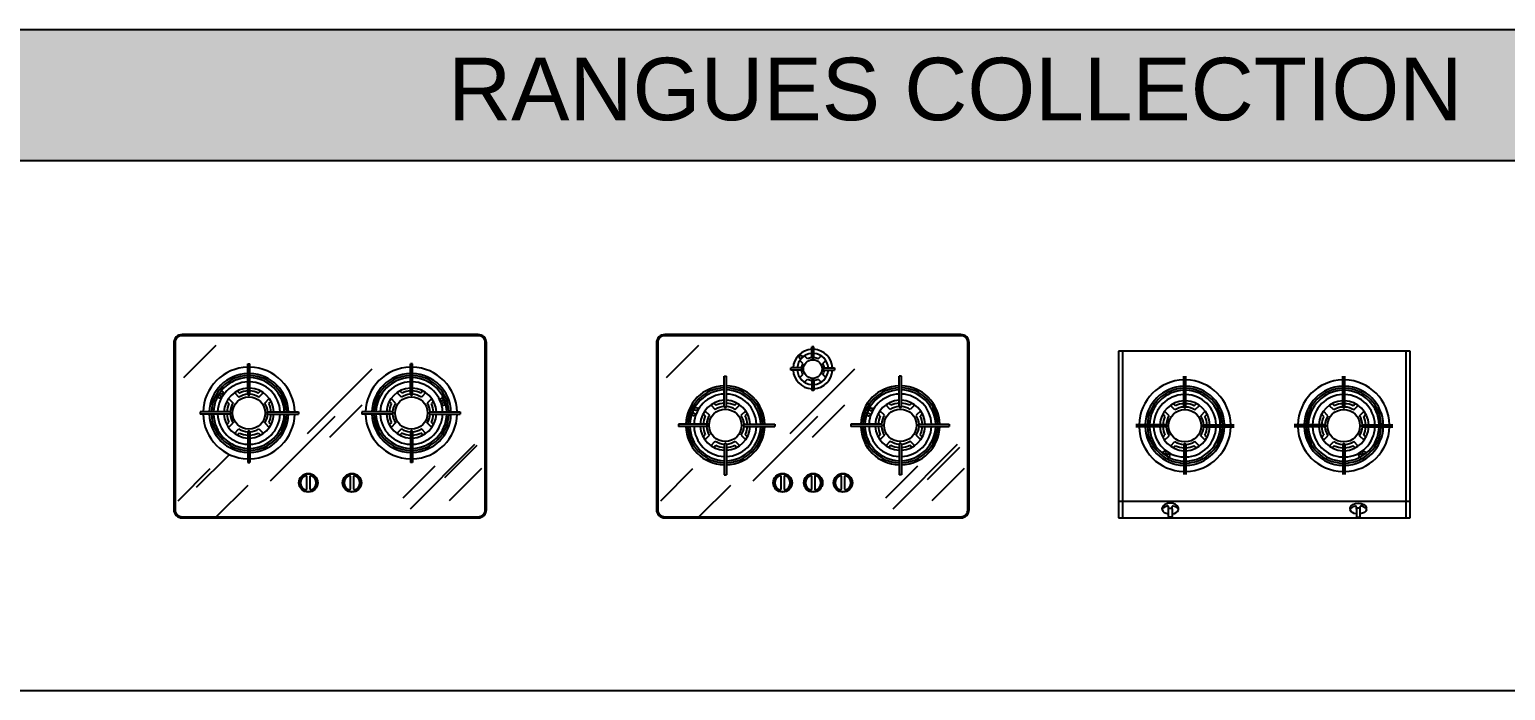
# Model space of a CAD drawing. Header units: millimetres. Extents: x 1191 to 17991, y 11472 to 21963.
# Drawn here: x 7839 to 11380, y 20377 to 21963 of the extents above; entities that cross this region are included whole.
import ezdxf

# ---------------------------------------------------------------- set-up
doc = ezdxf.new("R2010")
doc.units = ezdxf.units.MM
doc.layers.add('www.cad-blocks.net', color=7, linetype='Continuous')
doc.styles.get("Standard").update_dxf_attribs({"font": 'arial.ttf'})

# ---------------------------------------------------------------- blocks, each defined once
blk = doc.blocks.new('A$C48FA29D1')
for p, q in [((23.9, 336.8), (101.3, 414.2)), ((177.6, 369.5), (182.6, 369.5)), ((320.9, 202.7), (475.7, 357.5)), ((572.4, 369.5), (567.4, 369.5)), ((63.2, 254.2), (63.2, 249.2)), ((299, 254.2), (299, 249.2)), ((374.2, 193.8), (451.6, 271.2)), ((451, 254.2), (451, 249.2)), ((686.8, 254.2), (686.8, 249.2)), ((232.1, 89.3), (386.9, 244.1)), ((54.5, 73.5), (131.9, 150.9)), ((567.6, 22.2), (722.4, 177)), ((650.5, 97.2), (727.9, 174.6)), ((10.1, 41), (87.5, 118.4)), ((177.6, 133.3), (182.6, 133.3)), ((549.9, 47.9), (627.2, 125.3)), ((572.4, 133.3), (567.4, 133.3)), ((661.4, 42), (738.7, 119.3)), ((100.9, 1.5), (178.3, 78.9))]:
    blk.add_line(p, q)
at = {"ltscale": 0.18}
for p, q in [((177.6, 296.7), (177.6, 369.5)), ((182.6, 296.7), (182.6, 369.5)), ((567.4, 296.7), (567.4, 369.5)), ((572.4, 296.7), (572.4, 369.5)), ((131.2, 286.5), (142, 275.7)), ((145.3, 300.6), (156.1, 289.8)), ((152.3, 304.9), (157.6, 299.7)), ((202.6, 299.7), (207.8, 304.9)), ((204, 289.8), (214.8, 300.6)), ((218.2, 275.7), (229, 286.5)), ((531.8, 275.7), (521, 286.5)), ((546, 289.8), (535.2, 300.6)), ((547.4, 299.7), (542.2, 304.9)), ((597.7, 304.9), (592.4, 299.7)), ((604.7, 300.6), (593.9, 289.8)), ((618.8, 286.5), (608, 275.7)), ((135.1, 254.2), (63.2, 254.2)), ((135.1, 249.2), (63.2, 249.2)), ((126.9, 279.5), (132.1, 274.3)), ((225, 254.2), (299, 254.2)), ((225, 249.2), (299, 249.2)), ((228.1, 274.3), (233.3, 279.5)), ((525, 254.2), (451, 254.2)), ((525, 249.2), (451, 249.2)), ((521.9, 274.3), (516.7, 279.5)), ((614.9, 254.2), (686.8, 254.2)), ((614.9, 249.2), (686.8, 249.2)), ((623.1, 279.5), (617.9, 274.3)), ((126.9, 224), (132.1, 229.2)), ((131.2, 217), (142, 227.8)), ((145.3, 202.8), (156.1, 213.6)), ((204, 213.6), (214.8, 202.8)), ((218.2, 227.8), (229, 217)), ((228.1, 229.2), (233.3, 224)), ((521.9, 229.2), (516.7, 224)), ((531.8, 227.8), (521, 217)), ((546, 213.6), (535.2, 202.8)), ((604.7, 202.8), (593.9, 213.6)), ((618.8, 217), (608, 227.8)), ((623.1, 224), (617.9, 229.2)), ((152.3, 198.5), (157.6, 203.8)), ((177.6, 206.8), (177.6, 133.3)), ((182.6, 206.8), (182.6, 133.3)), ((202.6, 203.8), (207.8, 198.5)), ((547.4, 203.8), (542.2, 198.5)), ((567.4, 206.8), (567.4, 133.3)), ((572.4, 206.8), (572.4, 133.3)), ((597.7, 198.5), (592.4, 203.8)), ((318.6, 99.8), (318.6, 69)), ((326.6, 99.8), (326.6, 69)), ((423.4, 99.8), (423.4, 69)), ((431.4, 99.8), (431.4, 69))]:
    blk.add_line(p, q, dxfattribs=at)
for points in [[(20, 0), (730, 0, 0.414214), (750, 20), (750, 420, 0.414214), (730, 440), (20, 440, 0.414214), (0, 420), (0, 20, 0.414214)], [(20, 3), (730, 3, 0.414214), (747, 20), (747, 420, 0.414214), (730, 437), (20, 437, 0.414214), (3, 420), (3, 20, 0.414214)]]:
    blk.add_lwpolyline(points, format="xyb", close=True)
for centre in [(109.4, 291.3), (115.3, 300.3), (642.8, 283.6), (646.9, 273)]:
    blk.add_circle(centre, 3.58)
for centre, radius in [((180.1, 251.7), 39), ((569.9, 251.7), 39), ((322.6, 84.4), 22.5), ((427.4, 84.4), 22.5), ((322.6, 84.4), 21.5), ((427.4, 84.4), 21.5)]:
    blk.add_circle(centre, radius, dxfattribs=at)
for centre, radius, start, end in [((180.1, 251.7), 110, 91.3023, 178.6977), ((180.1, 251.7), 110, 1.3023, 88.6977), ((569.9, 251.7), 110, 91.3023, 178.6977), ((569.9, 251.7), 110, 1.3023, 88.6977), ((180.1, 251.7), 95, 91.5918, 178.4082), ((180.1, 251.7), 90, 91.5918, 178.4082), ((180.1, 251.7), 85, 91.6854, 178.3146), ((180.1, 251.7), 75, 91.9102, 178.0898), ((180.1, 251.7), 90, 1.5918, 88.4082), ((180.1, 251.7), 85, 1.6854, 88.3146), ((180.1, 251.7), 75, 1.9102, 88.0898), ((180.1, 251.7), 95, 1.5918, 88.4082), ((569.9, 251.7), 95, 91.5918, 178.4082), ((569.9, 251.7), 90, 91.5918, 178.4082), ((569.9, 251.7), 85, 91.6854, 178.3146), ((569.9, 251.7), 75, 91.9102, 178.0898), ((569.9, 251.7), 90, 1.5918, 88.4082), ((569.9, 251.7), 85, 1.6854, 88.3146), ((569.9, 251.7), 75, 1.9102, 88.0898), ((569.9, 251.7), 95, 1.5918, 88.4082), ((180.1, 251.7), 60, 92.388, 177.612), ((180.1, 251.7), 45, 93.1847, 122.1604), ((180.1, 251.7), 53, 92.7036, 115.1461), ((180.1, 297), 2.52, 186.7354, 353.2646), ((180.1, 251.7), 60, 2.388, 87.612), ((180.1, 251.7), 53, 64.8539, 87.2964), ((180.1, 251.7), 45, 57.8396, 86.8153), ((569.9, 251.7), 60, 92.388, 177.612), ((569.9, 251.7), 45, 93.1847, 122.1604), ((569.9, 251.7), 53, 92.7036, 115.1461), ((569.9, 296.8), 2.51, 183.9579, 356.0421), ((569.9, 251.7), 60, 2.388, 87.612), ((569.9, 251.7), 53, 64.8539, 87.2964), ((569.9, 251.7), 45, 57.8396, 86.8153), ((180.1, 251.7), 110, 181.3023, 268.6977), ((180.1, 251.7), 95, 181.5918, 268.4082), ((180.1, 251.7), 90, 181.5918, 268.4082), ((180.1, 251.7), 85, 181.6854, 268.3146), ((180.1, 251.7), 75, 181.9102, 268.0898), ((180.1, 251.7), 60, 182.388, 267.612), ((180.1, 251.7), 53, 154.8539, 177.2964), ((180.1, 251.7), 53, 182.7036, 205.1461), ((180.1, 251.7), 45, 147.8396, 176.8153), ((134.3, 251.7), 2.64, 288.751, 71.249), ((180.1, 251.7), 45, 183.1847, 212.1604), ((180.1, 251.7), 90, 271.5918, 358.4082), ((180.1, 251.7), 85, 271.6854, 358.3146), ((180.1, 251.7), 110, 271.3023, 358.6977), ((180.1, 251.7), 75, 271.9102, 358.0898), ((180.1, 251.7), 60, 272.388, 357.612), ((180.1, 251.7), 95, 271.5918, 358.4082), ((180.1, 251.7), 45, 3.1847, 32.1604), ((180.1, 251.7), 45, 327.8396, 356.8153), ((225.9, 251.7), 2.67, 110.5507, 249.4493), ((180.1, 251.7), 53, 2.7036, 25.1461), ((180.1, 251.7), 53, 334.8539, 357.2964), ((569.9, 251.7), 110, 181.3023, 268.6977), ((569.9, 251.7), 95, 181.5918, 268.4082), ((569.9, 251.7), 90, 181.5918, 268.4082), ((569.9, 251.7), 85, 181.6854, 268.3146), ((569.9, 251.7), 75, 181.9102, 268.0898), ((569.9, 251.7), 60, 182.388, 267.612), ((569.9, 251.7), 53, 154.8539, 177.2964), ((569.9, 251.7), 53, 182.7036, 205.1461), ((569.9, 251.7), 45, 147.8396, 176.8153), ((524.2, 251.7), 2.63, 288.412, 71.588), ((569.9, 251.7), 45, 183.1847, 212.1604), ((569.9, 251.7), 75, 271.9102, 358.0898), ((569.9, 251.7), 85, 271.6854, 358.3146), ((569.9, 251.7), 110, 271.3023, 358.6977), ((569.9, 251.7), 90, 271.5918, 358.4082), ((569.9, 251.7), 60, 272.388, 357.612), ((569.9, 251.7), 95, 271.5918, 358.4082), ((569.9, 251.7), 45, 3.1847, 32.1604), ((569.9, 251.7), 45, 327.8396, 356.8153), ((615.5, 251.7), 2.58, 104.2945, 255.7055), ((569.9, 251.7), 53, 2.7036, 25.1461), ((569.9, 251.7), 53, 334.8539, 357.2964), ((180.1, 251.7), 45, 237.8396, 266.8153), ((180.1, 251.7), 45, 273.1847, 302.1604), ((569.9, 251.7), 45, 237.8396, 266.8153), ((569.9, 251.7), 45, 273.1847, 302.1604), ((180.1, 251.7), 53, 244.8539, 267.2964), ((180.1, 205.8), 2.69, 21.7885, 158.2115), ((180.1, 251.7), 53, 272.7036, 295.1461), ((569.9, 251.7), 53, 244.8539, 267.2964), ((569.9, 206), 2.63, 17.9418, 162.0582), ((569.9, 251.7), 53, 272.7036, 295.1461), ((322.6, 84.4), 18.5, 111.3237, 248.6763), ((316.6, 99.8), 2, 0, 111.3237), ((328.6, 99.8), 2, 68.6763, 180), ((322.6, 84.4), 18.5, 291.3237, 68.6763), ((427.4, 84.4), 18.5, 111.3237, 248.6763), ((421.4, 99.8), 2, 0, 111.3237), ((433.4, 99.8), 2, 68.6763, 180), ((427.4, 84.4), 18.5, 291.3237, 68.6763), ((316.6, 69), 2, 248.6763, 0), ((328.6, 69), 2, 180, 291.3237), ((421.4, 69), 2, 248.6763, 0), ((433.4, 69), 2, 180, 291.3237)]:
    blk.add_arc(centre, radius, start, end, dxfattribs=at)
blk = doc.blocks.new('A$C038F079D')
for p, q in [((23.9, 336.8), (101.3, 414.2)), ((377.5, 410.6), (372.5, 410.6)), ((320.9, 202.7), (475.7, 357.5)), ((427.1, 359.8), (427.1, 354.8)), ((587.4, 339.9), (582.4, 339.9)), ((377.5, 305.6), (372.5, 305.6)), ((374.2, 193.8), (451.6, 271.2)), ((53.2, 224.7), (53.2, 219.7)), ((232.1, 89.3), (386.9, 244.1)), ((284, 224.7), (284, 219.7)), ((466, 224.7), (466, 219.7)), ((701.8, 224.7), (701.8, 219.7)), ((130.3, 173.3), (141.1, 184.1)), ((137.3, 169), (142.6, 174.2)), ((567.6, 22.2), (722.4, 177)), ((650.5, 92.2), (727.9, 169.6)), ((10.1, 41), (87.5, 118.4)), ((549.9, 47.9), (627.2, 125.3)), ((661.4, 42), (738.7, 119.3)), ((100.9, 1.5), (178.3, 78.9)), ((587.4, 103.7), (582.4, 103.7))]:
    blk.add_line(p, q)
at = {"ltscale": 0.18}
for p, q in [((372.5, 384.7), (372.5, 410.6)), ((377.5, 384.7), (377.5, 410.6)), ((322.3, 354.8), (322.3, 359.8)), ((347.6, 359.8), (322.3, 359.8)), ((347.6, 354.8), (322.3, 354.8)), ((350.8, 370.2), (343.5, 377.5)), ((362.2, 381.5), (354.8, 388.8)), ((387.8, 381.5), (395.2, 388.8)), ((399.2, 370.2), (406.5, 377.5)), ((402.4, 359.8), (427.1, 359.8)), ((402.4, 354.8), (427.1, 354.8)), ((162.6, 339.9), (167.6, 339.9)), ((162.6, 267.1), (162.6, 339.9)), ((167.6, 267.1), (167.6, 339.9)), ((343.5, 337.2), (350.8, 344.5)), ((354.8, 325.8), (362.2, 333.1)), ((372.5, 329.9), (372.5, 305.6)), ((377.5, 329.9), (377.5, 305.6)), ((395.2, 325.8), (387.8, 333.1)), ((406.5, 337.2), (399.2, 344.5)), ((582.4, 267.1), (582.4, 339.9)), ((587.4, 267.1), (587.4, 339.9)), ((111.9, 250), (117.1, 244.7)), ((116.2, 257), (127, 246.2)), ((130.3, 271.1), (141.1, 260.3)), ((137.3, 275.4), (142.6, 270.2)), ((187.6, 270.2), (192.8, 275.4)), ((189, 260.3), (199.8, 271.1)), ((203.2, 246.2), (214, 257)), ((213.1, 244.7), (218.3, 250)), ((536.9, 244.7), (531.7, 250)), ((546.8, 246.2), (536, 257)), ((561, 260.3), (550.2, 271.1)), ((562.4, 270.2), (557.2, 275.4)), ((612.7, 275.4), (607.4, 270.2)), ((619.7, 271.1), (608.9, 260.3)), ((633.8, 257), (623, 246.2)), ((638.1, 250), (632.9, 244.7)), ((125.1, 224.7), (53.2, 224.7)), ((125.1, 219.7), (53.2, 219.7)), ((210, 224.7), (284, 224.7)), ((210, 219.7), (284, 219.7)), ((540, 224.7), (466, 224.7)), ((540, 219.7), (466, 219.7)), ((629.9, 224.7), (701.8, 224.7)), ((629.9, 219.7), (701.8, 219.7)), ((111.9, 194.5), (117.1, 199.7)), ((116.2, 187.5), (127, 198.3)), ((162.6, 177.3), (162.6, 103.7)), ((167.6, 177.3), (167.6, 103.7)), ((189, 184.1), (199.8, 173.3)), ((203.2, 198.3), (214, 187.5)), ((213.1, 199.7), (218.3, 194.5)), ((536.9, 199.7), (531.7, 194.5)), ((546.8, 198.3), (536, 187.5)), ((561, 184.1), (550.2, 173.3)), ((582.4, 177.3), (582.4, 103.7)), ((587.4, 177.3), (587.4, 103.7)), ((619.7, 173.3), (608.9, 184.1)), ((633.8, 187.5), (623, 198.3)), ((638.1, 194.5), (632.9, 199.7)), ((187.6, 174.2), (192.8, 169)), ((562.4, 174.2), (557.2, 169)), ((612.7, 169), (607.4, 174.2)), ((162.6, 103.7), (167.6, 103.7)), ((298.6, 99.8), (298.6, 69)), ((306.6, 99.8), (306.6, 69)), ((372, 99.8), (372, 69)), ((380, 99.8), (380, 69)), ((443.4, 99.8), (443.4, 69)), ((451.4, 99.8), (451.4, 69))]:
    blk.add_line(p, q, dxfattribs=at)
for points in [[(20, 0), (730, 0, 0.414214), (750, 20), (750, 420, 0.414214), (730, 440), (20, 440, 0.414214), (0, 420), (0, 20, 0.414214)], [(20, 3), (730, 3, 0.414214), (747, 20), (747, 420, 0.414214), (730, 437), (20, 437, 0.414214), (3, 420), (3, 20, 0.414214)]]:
    blk.add_lwpolyline(points, format="xyb", close=True)
for centre in [(345.9, 386.3), (89.1, 248.3), (94.7, 261.5), (509, 247.6), (514.6, 260.8)]:
    blk.add_circle(centre, 3.73)
for centre, radius in [((375, 357.3), 22.4), ((165.1, 222.2), 39), ((584.9, 222.2), 39), ((302.6, 84.4), 22.5), ((376, 84.4), 22.5), ((447.4, 84.4), 22.5), ((302.6, 84.4), 21.5), ((376, 84.4), 21.5), ((447.4, 84.4), 21.5)]:
    blk.add_circle(centre, radius, dxfattribs=at)
for centre, radius, start, end in [((375, 357.3), 47.4, 93.0255, 176.9745), ((375, 357.3), 37.4, 93.8363, 176.1637), ((375, 357.3), 47.4, 3.0255, 86.9745), ((375, 357.3), 37.4, 3.8363, 86.1637), ((375, 357.3), 47.4, 183.0255, 266.9745), ((375, 357.3), 37.4, 183.8363, 266.1637), ((346.8, 357.3), 2.62, 287.6318, 72.3682), ((375, 357.3), 27.4, 151.9979, 174.8384), ((375, 357.3), 27.4, 185.1616, 208.0021), ((375, 357.3), 27.4, 95.203, 118.0021), ((375, 385), 2.52, 187.9505, 352.0495), ((375, 357.3), 27.4, 61.9979, 84.797), ((375, 357.3), 47.4, 273.0255, 356.9745), ((375, 357.3), 37.4, 273.8363, 356.1637), ((375, 357.3), 27.4, 5.206, 28.0021), ((375, 357.3), 27.4, 331.9979, 354.794), ((402.7, 357.3), 2.52, 97.2236, 262.7764), ((375, 357.3), 27.4, 241.9979, 264.7569), ((375, 330), 2.5, 358.3317, 181.6683), ((375, 357.3), 27.4, 275.2431, 298.0021), ((165.1, 222.2), 95, 91.5918, 178.4082), ((165.1, 222.2), 90, 91.5918, 178.4082), ((165.1, 222.2), 85, 91.6854, 178.3146), ((165.1, 222.2), 75, 91.9102, 178.0898), ((165.1, 222.2), 90, 1.5918, 88.4082), ((165.1, 222.2), 85, 1.6854, 88.3146), ((165.1, 222.2), 75, 1.9102, 88.0898), ((165.1, 222.2), 95, 1.5918, 88.4082), ((584.9, 222.2), 95, 91.5918, 178.4082), ((584.9, 222.2), 90, 91.5918, 178.4082), ((584.9, 222.2), 85, 91.6854, 178.3146), ((584.9, 222.2), 75, 91.9102, 178.0898), ((584.9, 222.2), 90, 1.5918, 88.4082), ((584.9, 222.2), 85, 1.6854, 88.3146), ((584.9, 222.2), 75, 1.9102, 88.0898), ((584.9, 222.2), 95, 1.5918, 88.4082), ((165.1, 222.2), 60, 92.388, 177.612), ((165.1, 222.2), 45, 93.1847, 122.1604), ((165.1, 222.2), 53, 92.7036, 115.1461), ((165.1, 267.4), 2.52, 186.7354, 353.2646), ((165.1, 222.2), 60, 2.388, 87.612), ((165.1, 222.2), 53, 64.8539, 87.2964), ((165.1, 222.2), 45, 57.8396, 86.8153), ((584.9, 222.2), 60, 92.388, 177.612), ((584.9, 222.2), 45, 93.1847, 122.1604), ((584.9, 222.2), 53, 92.7036, 115.1461), ((584.9, 267.3), 2.51, 183.9579, 356.0421), ((584.9, 222.2), 60, 2.388, 87.612), ((584.9, 222.2), 53, 64.8539, 87.2964), ((584.9, 222.2), 45, 57.8396, 86.8153), ((165.1, 222.2), 95, 181.5918, 268.4082), ((165.1, 222.2), 90, 181.5918, 268.4082), ((165.1, 222.2), 85, 181.6854, 268.3146), ((165.1, 222.2), 75, 181.9102, 268.0898), ((165.1, 222.2), 60, 182.388, 267.612), ((165.1, 222.2), 53, 154.8539, 177.2964), ((165.1, 222.2), 53, 182.7036, 205.1461), ((165.1, 222.2), 45, 147.8396, 176.8153), ((119.3, 222.2), 2.64, 288.751, 71.249), ((165.1, 222.2), 45, 183.1847, 212.1604), ((165.1, 222.2), 75, 271.9102, 358.0898), ((165.1, 222.2), 60, 272.388, 357.612), ((165.1, 222.2), 85, 271.6854, 358.3146), ((165.1, 222.2), 90, 271.5918, 358.4082), ((165.1, 222.2), 95, 271.5918, 358.4082), ((165.1, 222.2), 45, 3.1847, 32.1604), ((165.1, 222.2), 45, 327.8396, 356.8153), ((210.9, 222.2), 2.67, 110.5507, 249.4493), ((165.1, 222.2), 53, 2.7036, 25.1461), ((165.1, 222.2), 53, 334.8539, 357.2964), ((584.9, 222.2), 95, 181.5918, 268.4082), ((584.9, 222.2), 90, 181.5918, 268.4082), ((584.9, 222.2), 85, 181.6854, 268.3146), ((584.9, 222.2), 75, 181.9102, 268.0898), ((584.9, 222.2), 60, 182.388, 267.612), ((584.9, 222.2), 53, 154.8539, 177.2964), ((584.9, 222.2), 53, 182.7036, 205.1461), ((584.9, 222.2), 45, 147.8396, 176.8153), ((539.2, 222.2), 2.63, 288.412, 71.588), ((584.9, 222.2), 45, 183.1847, 212.1604), ((584.9, 222.2), 90, 271.5918, 358.4082), ((584.9, 222.2), 85, 271.6854, 358.3146), ((584.9, 222.2), 75, 271.9102, 358.0898), ((584.9, 222.2), 60, 272.388, 357.612), ((584.9, 222.2), 95, 271.5918, 358.4082), ((584.9, 222.2), 45, 3.1847, 32.1604), ((584.9, 222.2), 45, 327.8396, 356.8153), ((630.5, 222.2), 2.58, 104.2945, 255.7055), ((584.9, 222.2), 53, 2.7036, 25.1461), ((584.9, 222.2), 53, 334.8539, 357.2964), ((165.1, 222.2), 45, 237.8396, 266.8153), ((165.1, 222.2), 45, 273.1847, 302.1604), ((584.9, 222.2), 45, 237.8396, 266.8153), ((584.9, 176.5), 2.63, 17.9418, 162.0582), ((584.9, 222.2), 45, 273.1847, 302.1604), ((165.1, 222.2), 53, 244.8539, 267.2964), ((165.1, 222.2), 53, 272.7036, 295.1461), ((584.9, 222.2), 53, 244.8539, 267.2964), ((584.9, 222.2), 53, 272.7036, 295.1461), ((302.6, 84.4), 18.5, 111.3237, 248.6763), ((296.6, 99.8), 2, 0, 111.3237), ((308.6, 99.8), 2, 68.6763, 180), ((302.6, 84.4), 18.5, 291.3237, 68.6763), ((376, 84.4), 18.5, 111.3237, 248.6763), ((370, 99.8), 2, 0, 111.3237), ((382, 99.8), 2, 68.6763, 180), ((376, 84.4), 18.5, 291.3237, 68.6763), ((447.4, 84.4), 18.5, 111.3237, 248.6763), ((441.4, 99.8), 2, 0, 111.3237), ((453.4, 99.8), 2, 68.6763, 180), ((447.4, 84.4), 18.5, 291.3237, 68.6763), ((296.6, 69), 2, 248.6763, 0), ((308.6, 69), 2, 180, 291.3237), ((370, 69), 2, 248.6763, 0), ((382, 69), 2, 180, 291.3237), ((441.4, 69), 2, 248.6763, 0), ((453.4, 69), 2, 180, 291.3237)]:
    blk.add_arc(centre, radius, start, end, dxfattribs=at)
blk.add_arc((165.1, 176.3), 2.69, 21.7885, 158.2115)
blk = doc.blocks.new('A$C393F2D0D')
at = {"linetype": 'ByBlock'}
for p, q in [((0, 400), (0, 0)), ((700, 400), (0, 400)), ((10, 400), (10, 0)), ((690, 0), (690, 400)), ((700, 0), (700, 400)), ((0, 40), (700, 40)), ((0, 0), (700, 0)), ((104.7, 20.9), (104.7, 24.5)), ((120.2, 21.1), (120.2, 26.7)), ((129.1, 21.1), (129.1, 26.6)), ((144.1, 20.9), (144.1, 24.5)), ((555.9, 20.9), (555.9, 24.5)), ((570.9, 21.1), (570.9, 26.6)), ((579.8, 21.1), (579.8, 26.7)), ((595.3, 20.9), (595.3, 24.5))]:
    blk.add_line(p, q, dxfattribs=at)
at = {"ltscale": 0.18}
for p, q in [((157, 266.1), (157, 340.1)), ((162, 266.1), (162, 340.1)), ((538, 266.1), (538, 340.1)), ((543, 266.1), (543, 340.1)), ((111.5, 243.7), (106.3, 248.9)), ((121.4, 245.1), (110.6, 255.9)), ((135.5, 259.3), (124.7, 270.1)), ((137, 269.1), (131.7, 274.4)), ((182, 269.1), (187.2, 274.4)), ((183.4, 259.3), (194.2, 270.1)), ((197.6, 245.1), (208.4, 255.9)), ((207.5, 243.7), (212.7, 248.9)), ((492.5, 243.7), (487.3, 248.9)), ((502.4, 245.1), (491.6, 255.9)), ((516.6, 259.3), (505.8, 270.1)), ((518, 269.1), (512.8, 274.4)), ((563, 269.1), (568.3, 274.4)), ((564.5, 259.3), (575.3, 270.1)), ((578.6, 245.1), (589.4, 255.9)), ((588.5, 243.7), (593.7, 248.9)), ((114.5, 223.7), (41.8, 223.7)), ((114.5, 218.7), (41.8, 218.7)), ((204.4, 223.7), (278, 223.7)), ((204.4, 218.7), (278, 218.7)), ((495.6, 223.7), (422, 223.7)), ((495.6, 218.7), (422, 218.7)), ((585.5, 223.7), (658.2, 223.7)), ((585.5, 218.7), (658.2, 218.7)), ((106.3, 193.4), (111.5, 198.6)), ((110.6, 186.4), (121.4, 197.2)), ((124.7, 172.3), (135.5, 183.1)), ((194.2, 172.3), (183.4, 183.1)), ((208.4, 186.4), (197.6, 197.2)), ((212.7, 193.4), (207.5, 198.6)), ((487.3, 193.4), (492.5, 198.6)), ((491.6, 186.4), (502.4, 197.2)), ((505.8, 172.3), (516.6, 183.1)), ((575.3, 172.3), (564.5, 183.1)), ((589.4, 186.4), (578.6, 197.2)), ((593.7, 193.4), (588.5, 198.6)), ((131.7, 168), (137, 173.2)), ((157, 176.2), (157, 104.3)), ((162, 176.2), (162, 104.3)), ((187.2, 168), (182, 173.2)), ((512.8, 168), (518, 173.2)), ((538, 176.2), (538, 104.3)), ((543, 176.2), (543, 104.3)), ((568.3, 168), (563, 173.2))]:
    blk.add_line(p, q, dxfattribs=at)
at = {"linetype": 'ByBlock'}
for points in [[(120.2, 4.2), (120.2, 21.1, -0.414214), (122.2, 23.1), (127.1, 23.1, -0.414214), (129.1, 21.1), (129.1, 4.2, -0.414214), (127.1, 2.2), (122.2, 2.2, -0.414214)], [(579.8, 4.2), (579.8, 21.1, 0.414214), (577.8, 23.1), (572.9, 23.1, 0.414214), (570.9, 21.1), (570.9, 4.2, 0.414214), (572.9, 2.2), (577.8, 2.2, 0.414214)]]:
    blk.add_lwpolyline(points, format="xyb", close=True, dxfattribs=at)
at = {"ltscale": 0.18}
for centre in [(159.5, 221.2), (540.5, 221.2)]:
    blk.add_circle(centre, 39, dxfattribs=at)
for centre in [(110.9, 156.4), (119.9, 150.5), (580.1, 150.5), (589.1, 156.4)]:
    blk.add_circle(centre, 3.58)
for centre, radius, start, end in [((159.5, 221.2), 110, 91.3023, 178.6977), ((159.5, 221.2), 110, 1.3023, 88.6977), ((540.5, 221.2), 110, 91.3023, 178.6977), ((540.5, 221.2), 110, 1.3023, 88.6977), ((159.5, 221.2), 95, 91.5918, 178.4082), ((159.5, 221.2), 90, 91.5918, 178.4082), ((159.5, 221.2), 85, 91.6854, 178.3146), ((159.5, 221.2), 75, 91.9102, 178.0898), ((159.5, 221.2), 90, 1.5918, 88.4082), ((159.5, 221.2), 85, 1.6854, 88.3146), ((159.5, 221.2), 75, 1.9102, 88.0898), ((159.5, 221.2), 95, 1.5918, 88.4082), ((540.5, 221.2), 95, 91.5918, 178.4082), ((540.5, 221.2), 90, 91.5918, 178.4082), ((540.5, 221.2), 85, 91.6854, 178.3146), ((540.5, 221.2), 75, 91.9102, 178.0898), ((540.5, 221.2), 90, 1.5918, 88.4082), ((540.5, 221.2), 85, 1.6854, 88.3146), ((540.5, 221.2), 75, 1.9102, 88.0898), ((540.5, 221.2), 95, 1.5918, 88.4082), ((159.5, 221.2), 60, 92.388, 177.612), ((159.5, 221.2), 45, 93.1847, 122.1604), ((159.5, 221.2), 53, 92.7036, 115.1461), ((159.5, 267), 2.67, 200.5507, 339.4493), ((159.5, 221.2), 60, 2.388, 87.612), ((159.5, 221.2), 53, 64.8539, 87.2964), ((159.5, 221.2), 45, 57.8396, 86.8153), ((540.5, 221.2), 60, 92.388, 177.612), ((540.5, 221.2), 45, 93.1847, 122.1604), ((540.5, 221.2), 53, 92.7036, 115.1461), ((540.5, 267), 2.67, 200.5507, 339.4493), ((540.5, 221.2), 60, 2.388, 87.612), ((540.5, 221.2), 53, 64.8539, 87.2964), ((540.5, 221.2), 45, 57.8396, 86.8153), ((159.5, 221.2), 110, 181.3023, 268.6977), ((159.5, 221.2), 95, 181.5918, 268.4082), ((159.5, 221.2), 90, 181.5918, 268.4082), ((159.5, 221.2), 85, 181.6854, 268.3146), ((159.5, 221.2), 75, 181.9102, 268.0898), ((159.5, 221.2), 60, 182.388, 267.612), ((159.5, 221.2), 53, 154.8539, 177.2964), ((159.5, 221.2), 53, 182.7036, 205.1461), ((159.5, 221.2), 45, 147.8396, 176.8153), ((114.2, 221.2), 2.52, 276.7354, 83.2646), ((159.5, 221.2), 45, 183.1847, 212.1604), ((159.5, 221.2), 110, 271.3023, 358.6977), ((159.5, 221.2), 90, 271.5918, 358.4082), ((159.5, 221.2), 60, 272.388, 357.612), ((159.5, 221.2), 75, 271.9102, 358.0898), ((159.5, 221.2), 85, 271.6854, 358.3146), ((159.5, 221.2), 95, 271.5918, 358.4082), ((159.5, 221.2), 45, 3.1847, 32.1604), ((159.5, 221.2), 45, 327.8396, 356.8153), ((205.4, 221.2), 2.69, 111.7885, 248.2115), ((159.5, 221.2), 53, 2.7036, 25.1461), ((159.5, 221.2), 53, 334.8539, 357.2964), ((540.5, 221.2), 110, 181.3023, 268.6977), ((540.5, 221.2), 95, 181.5918, 268.4082), ((540.5, 221.2), 90, 181.5918, 268.4082), ((540.5, 221.2), 85, 181.6854, 268.3146), ((540.5, 221.2), 75, 181.9102, 268.0898), ((540.5, 221.2), 60, 182.388, 267.612), ((540.5, 221.2), 53, 154.8539, 177.2964), ((540.5, 221.2), 53, 182.7036, 205.1461), ((540.5, 221.2), 45, 147.8396, 176.8153), ((494.6, 221.2), 2.69, 291.7885, 68.2115), ((540.5, 221.2), 45, 183.1847, 212.1604), ((540.5, 221.2), 60, 272.388, 357.612), ((540.5, 221.2), 110, 271.3023, 358.6977), ((540.5, 221.2), 90, 271.5918, 358.4082), ((540.5, 221.2), 85, 271.6854, 358.3146), ((540.5, 221.2), 75, 271.9102, 358.0898), ((540.5, 221.2), 95, 271.5918, 358.4082), ((540.5, 221.2), 45, 3.1847, 32.1604), ((540.5, 221.2), 45, 327.8396, 356.8153), ((585.8, 221.2), 2.52, 96.7354, 263.2646), ((540.5, 221.2), 53, 2.7036, 25.1461), ((540.5, 221.2), 53, 334.8539, 357.2964), ((159.5, 221.2), 45, 237.8396, 266.8153), ((159.5, 175.4), 2.64, 18.751, 161.249), ((159.5, 221.2), 45, 273.1847, 302.1604), ((540.5, 221.2), 45, 237.8396, 266.8153), ((540.5, 175.4), 2.64, 18.751, 161.249), ((540.5, 221.2), 45, 273.1847, 302.1604), ((159.5, 221.2), 53, 244.8539, 267.2964), ((159.5, 221.2), 53, 272.7036, 295.1461), ((540.5, 221.2), 53, 244.8539, 267.2964), ((540.5, 221.2), 53, 272.7036, 295.1461)]:
    blk.add_arc(centre, radius, start, end, dxfattribs=at)
at = {"linetype": 'ByBlock'}
for centre, radius, start, end in [((106.6, 20.7), 2, 131.3486, 194.6729), ((124.4, 0.5), 29, 103.3075, 131.3486), ((118.2, 26.7), 2, 0, 103.3075), ((131.1, 26.6), 2, 75.624, 180), ((124.4, 0.5), 29, 50.3889, 75.624), ((141.5, 20.5), 2.64, 327.8142, 59.9251), ((558.5, 20.5), 2.64, 120.0749, 212.1858), ((575.6, 0.5), 29, 104.376, 129.6111), ((568.9, 26.6), 2, 0, 104.376), ((581.8, 26.7), 2, 76.6925, 180), ((575.6, 0.5), 29, 48.6514, 76.6925), ((593.4, 20.7), 2, 345.3271, 48.6514)]:
    blk.add_arc(centre, radius, start, end, dxfattribs=at)
for start_param, end_param in [(3.311147, 6.113631), (0.167831, 1.359229), (1.807364, 2.885846)]:
    blk.add_ellipse((124.4, 22.3), major_axis=(-20, 0), ratio=0.647058, start_param=start_param, end_param=end_param, dxfattribs=at)
at = {"linetype": 'ByBlock', "extrusion": (0, 0, -1)}
for start_param, end_param in [(3.311147, 6.113631), (1.807364, 2.885846), (0.167831, 1.359229)]:
    blk.add_ellipse((575.6, 22.3), major_axis=(20, 0), ratio=0.647058, start_param=start_param, end_param=end_param, dxfattribs=at)
blk = doc.blocks.new('FORMAT')
at = {"layer": 'www.cad-blocks.net', "true_color": 0x546d8e}
h = blk.add_hatch(color=155, dxfattribs=at)
h.set_gradient(color1=(68, 68, 68), color2=(84, 109, 142), tint=1)
h.paths.add_polyline_path([(2309.8, 21962.7), (2309.8, 21648.3), (17990.6, 21648.3), (17990.6, 21962.7)])
at = {"layer": 'www.cad-blocks.net', "color": 155, "true_color": 0x546d8e}
for p, q in [((2309.8, 21962.7), (17990.6, 21962.7)), ((2309.8, 21648.3), (17990.6, 21648.3)), ((2309.8, 21648.3), (17990.6, 21648.3)), ((2309.8, 21648.3), (17990.6, 21648.3)), ((2571.5, 20376.8), (17990.6, 20376.8))]:
    blk.add_line(p, q, dxfattribs=at)
at = {"layer": 'www.cad-blocks.net', "insert": (8843.7, 21895), "char_height": 150, "attachment_point": 1}
blk.add_mtext_dynamic_manual_height_columns('{\\C255;\\c16777215;RANGUES COLLECTION}', width=25984.467, gutter_width=12.5, heights=[0], dxfattribs=at)

msp = doc.modelspace()

# ---------------------------------------------------------------- block references
for name, p in [('A$C48FA29D1', (8185.7, 20790.8)), ('A$C038F079D', (9343.6, 20790.8)), ('A$C393F2D0D', (10451.8, 20790.8))]:
    msp.add_blockref(name, p)
at = {"layer": 'www.cad-blocks.net'}
msp.add_blockref('FORMAT', (0, 0), dxfattribs=at)

doc.saveas('drawing.dxf')
